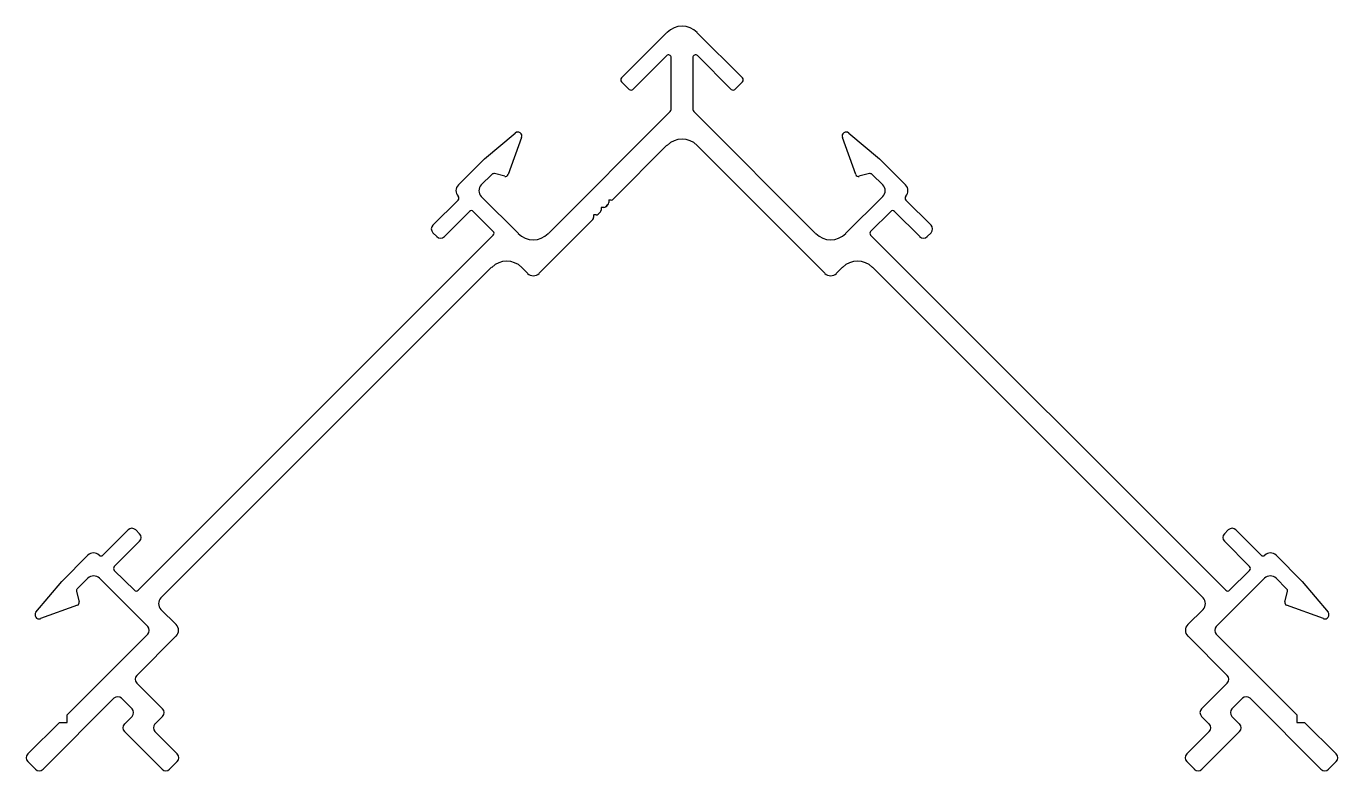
# Model space of a CAD drawing. Header units: inches. Extents: x -62 to 62, y 1 to 71.
import ezdxf

# ---------------------------------------------------------------- set-up
doc = ezdxf.new("R2010")
doc.units = ezdxf.units.IN
doc.header["$MEASUREMENT"] = 0
doc.layers.add('1', color=7, linetype='Continuous')

msp = doc.modelspace()

# ---------------------------------------------------------------- linework, layer by layer
at = {"layer": '1', "color": 7, "linetype": 'Continuous'}
for p, q in [((-5.89, 66.53), (-1.6, 70.82)), ((1.23, 70.82), (5.52, 66.53)), ((-1.63, 68.63), (-4.81, 65.45)), ((-1.2, 63.65), (-1.2, 68.45)), ((0.83, 68.45), (0.83, 63.65)), ((4.45, 65.45), (1.27, 68.63)), ((-5.17, 65.45), (-5.89, 66.17)), ((5.52, 66.17), (4.81, 65.45)), ((-12.79, 51.84), (-1.35, 63.29)), ((0.98, 63.29), (12.42, 51.84)), ((-18.81, 58.9), (-15.91, 61.33)), ((-15.31, 60.9), (-16.58, 57.41)), ((16.21, 57.41), (14.94, 60.9)), ((15.54, 61.33), (18.44, 58.9)), ((-1.6, 60.17), (-6.68, 55.09)), ((13.3, 48.1), (1.23, 60.17)), ((-21.28, 56.43), (-18.81, 58.9)), ((18.44, 58.9), (20.91, 56.43)), ((-18.12, 57.43), (-19.12, 56.43)), ((-16.88, 57.25), (-17.88, 57.5)), ((17.51, 57.5), (16.51, 57.25)), ((18.76, 56.43), (17.75, 57.43)), ((-23.68, 52.63), (-21.3, 55.01)), ((-19.12, 55.35), (-15.62, 51.84)), ((-7.18, 54.59), (-7.38, 54.38)), ((-7.38, 54.38), (-7.18, 54.59)), ((-7.18, 54.59), (-7.38, 54.38)), ((-7.38, 54.38), (-7.18, 54.59)), ((-7.18, 54.59), (-7.38, 54.38)), ((-7.1, 55.01), (-7.1, 54.76)), ((-6.85, 55.01), (-7.09, 55.01)), ((-6.68, 55.09), (-6.68, 55.09)), ((15.25, 51.84), (18.76, 55.35)), ((20.93, 55.01), (23.31, 52.63)), ((-20.23, 53.93), (-22.6, 51.56)), ((-17.98, 52.05), (-19.87, 53.93)), ((-8.52, 53.59), (-8.52, 53.35)), ((-8.27, 53.6), (-8.51, 53.6)), ((-7.88, 53.88), (-8.09, 53.67)), ((-7.81, 54.3), (-7.81, 54.06)), ((-7.56, 54.31), (-7.8, 54.31)), ((19.5, 53.93), (17.61, 52.05)), ((22.24, 51.56), (19.86, 53.93)), ((-8.59, 53.17), (-13.67, 48.1)), ((-51.48, 18.19), (-17.98, 51.69)), ((-23.32, 51.56), (-23.68, 51.92)), ((17.61, 51.69), (51.11, 18.19)), ((23.31, 51.92), (22.95, 51.56)), ((-18.14, 48.66), (-49.33, 17.47)), ((-14.75, 48.1), (-15.31, 48.66)), ((14.94, 48.66), (14.38, 48.1)), ((48.96, 17.47), (17.77, 48.66)), ((-54.8, 21.51), (-52.43, 23.89)), ((-51.71, 23.89), (-51.35, 23.53)), ((50.98, 23.53), (51.34, 23.89)), ((52.06, 23.89), (54.44, 21.51)), ((-51.35, 22.81), (-53.73, 20.43)), ((53.36, 20.43), (50.98, 22.81)), ((-58.69, 19.01), (-56.22, 21.49)), ((55.85, 21.49), (58.32, 19.01)), ((-53.73, 20.07), (-51.84, 18.19)), ((51.47, 18.19), (53.36, 20.07)), ((-61.12, 16.12), (-58.69, 19.01)), ((-56.22, 19.33), (-57.22, 18.33)), ((-50.58, 14.77), (-55.14, 19.33)), ((54.77, 19.33), (50.21, 14.77)), ((56.85, 18.33), (55.85, 19.33)), ((58.32, 19.01), (60.75, 16.12)), ((-57.29, 18.09), (-57.04, 17.09)), ((56.67, 17.09), (56.92, 18.09)), ((-57.2, 16.79), (-60.7, 15.52)), ((-49.33, 16.39), (-47.89, 14.95)), ((47.52, 14.95), (48.96, 16.39)), ((60.33, 15.52), (56.83, 16.79)), ((-58.19, 6.45), (-50.58, 14.06)), ((-47.89, 13.88), (-51.61, 10.15)), ((51.24, 10.15), (47.52, 13.88)), ((50.21, 14.06), (57.82, 6.45)), ((-51.61, 9.44), (-49.18, 7.01)), ((48.82, 7.01), (51.24, 9.44)), ((-53.76, 8), (-60.45, 1.31)), ((-52.06, 7.01), (-53.05, 8)), ((52.68, 8), (51.69, 7.01)), ((60.08, 1.31), (53.4, 8)), ((-58.19, 5.73), (-58.19, 6.45)), ((-52.78, 5.57), (-52.06, 6.29)), ((-49.18, 6.29), (-49.9, 5.57)), ((49.54, 5.57), (48.82, 6.29)), ((51.69, 6.29), (52.41, 5.57)), ((57.82, 6.45), (57.82, 5.73)), ((-61.89, 2.75), (-58.9, 5.73)), ((-58.9, 5.73), (-58.19, 5.73)), ((57.82, 5.73), (58.54, 5.73)), ((58.54, 5.73), (61.52, 2.75)), ((-52.06, 4.14), (-52.78, 4.86)), ((-49.23, 1.31), (-52.06, 4.14)), ((-49.9, 4.86), (-47.79, 2.75)), ((47.43, 2.75), (49.54, 4.86)), ((51.69, 4.14), (48.86, 1.31)), ((52.41, 4.86), (51.69, 4.14)), ((-61.17, 1.31), (-61.89, 2.03)), ((-47.79, 2.03), (-48.51, 1.31)), ((48.15, 1.31), (47.43, 2.03)), ((61.52, 2.03), (60.8, 1.31))]:
    msp.add_line(p, q, dxfattribs=at)
for centre, radius, start, end in [((-0.18, 69.41), 2, 45, 135), ((-1.45, 68.45), 0.254, 360, 135), ((1.09, 68.45), 0.254, 45, 180), ((-5.71, 66.35), 0.254, 135, 225), ((5.34, 66.35), 0.254, 315, 45), ((-4.99, 65.63), 0.254, 225, 315), ((4.63, 65.63), 0.254, 225, 315), ((-1.71, 63.65), 0.508, 315, 360), ((1.34, 63.65), 0.508, 180, 225), ((-15.67, 61.04), 0.381, 340, 130), ((-0.18, 58.75), 2, 45, 135), ((15.3, 61.04), 0.381, 50, 200), ((-17.94, 57.25), 0.254, 76, 135), ((-16.82, 57.49), 0.254, 256, 340), ((16.45, 57.49), 0.254, 200, 284), ((17.57, 57.25), 0.254, 45, 104), ((-20.74, 55.89), 0.762, 135, 223.0864), ((-18.58, 55.89), 0.762, 135, 225), ((18.22, 55.89), 0.762, 315, 45), ((20.37, 55.89), 0.762, 316.9136, 45), ((-21.48, 55.19), 0.254, 315, 43.0864), ((-7.35, 54.76), 0.25, 315, 0), ((-7.09, 55.01), 0.008, 90, 180), ((-6.85, 55.26), 0.25, 270, 315), ((21.11, 55.19), 0.254, 136.9136, 225), ((-20.05, 53.76), 0.254, 45, 135), ((-8.77, 53.35), 0.25, 315, 0), ((-8.51, 53.59), 0.008, 90, 180), ((-8.27, 53.85), 0.25, 270, 315), ((-8.06, 54.06), 0.25, 315, 360), ((-7.8, 54.3), 0.008, 90, 180), ((-7.56, 54.56), 0.25, 270, 315), ((19.68, 53.76), 0.254, 45, 135), ((-23.32, 52.28), 0.508, 135, 225), ((-18.16, 51.87), 0.254, 315, 45), ((17.79, 51.87), 0.254, 135, 225), ((22.95, 52.28), 0.508, 315, 45), ((-22.96, 51.92), 0.508, 225, 315), ((-14.21, 53.26), 2, 225, 315), ((13.84, 53.26), 2, 225, 315), ((22.59, 51.92), 0.508, 225, 315), ((-16.72, 47.24), 2, 45, 135), ((16.36, 47.24), 2, 45, 135), ((-14.21, 48.63), 0.762, 225, 315), ((13.84, 48.63), 0.762, 225, 315), ((-52.07, 23.53), 0.508, 45, 135), ((-51.71, 23.17), 0.508, 315, 45), ((51.34, 23.17), 0.508, 135, 225), ((51.7, 23.53), 0.508, 45, 135), ((-55.68, 20.95), 0.762, 46.9136, 135), ((-54.98, 21.69), 0.254, 226.9136, 315), ((54.62, 21.69), 0.254, 225, 313.0864), ((55.31, 20.95), 0.762, 45, 133.0864), ((-53.55, 20.25), 0.254, 135, 225), ((53.18, 20.25), 0.254, 315, 45), ((-55.68, 18.79), 0.762, 45, 135), ((55.31, 18.79), 0.762, 45, 135), ((-57.04, 18.15), 0.254, 135, 194), ((-51.66, 18.37), 0.254, 225, 315), ((-48.79, 16.93), 0.762, 135, 225), ((48.42, 16.93), 0.762, 315, 45), ((51.29, 18.37), 0.254, 225, 315), ((56.67, 18.15), 0.254, 346, 45), ((-60.83, 15.87), 0.381, 140, 290), ((-57.29, 17.03), 0.254, 290, 14), ((56.92, 17.03), 0.254, 166, 250), ((60.46, 15.87), 0.381, 250, 40), ((-48.43, 14.41), 0.762, 315, 45), ((48.06, 14.41), 0.762, 135, 225), ((-50.94, 14.41), 0.508, 315, 45), ((50.57, 14.41), 0.508, 135, 225), ((-51.25, 9.8), 0.508, 135, 225), ((50.88, 9.8), 0.508, 315, 45), ((-53.41, 7.64), 0.508, 45, 135), ((53.04, 7.64), 0.508, 45, 135), ((-52.42, 6.65), 0.508, 315, 45), ((-49.54, 6.65), 0.508, 315, 45), ((49.18, 6.65), 0.508, 135, 225), ((52.05, 6.65), 0.508, 135, 225), ((-52.42, 5.22), 0.508, 135, 225), ((-49.54, 5.22), 0.508, 135, 225), ((49.18, 5.22), 0.508, 315, 45), ((52.05, 5.22), 0.508, 315, 45), ((-61.53, 2.39), 0.508, 135, 225), ((-48.15, 2.39), 0.508, 315, 45), ((47.79, 2.39), 0.508, 135, 225), ((61.16, 2.39), 0.508, 315, 45), ((-60.81, 1.67), 0.508, 225, 315), ((-48.87, 1.67), 0.508, 225, 315), ((48.5, 1.67), 0.508, 225, 315), ((60.44, 1.67), 0.508, 225, 315)]:
    msp.add_arc(centre, radius, start, end, dxfattribs=at)

doc.saveas('drawing.dxf')
